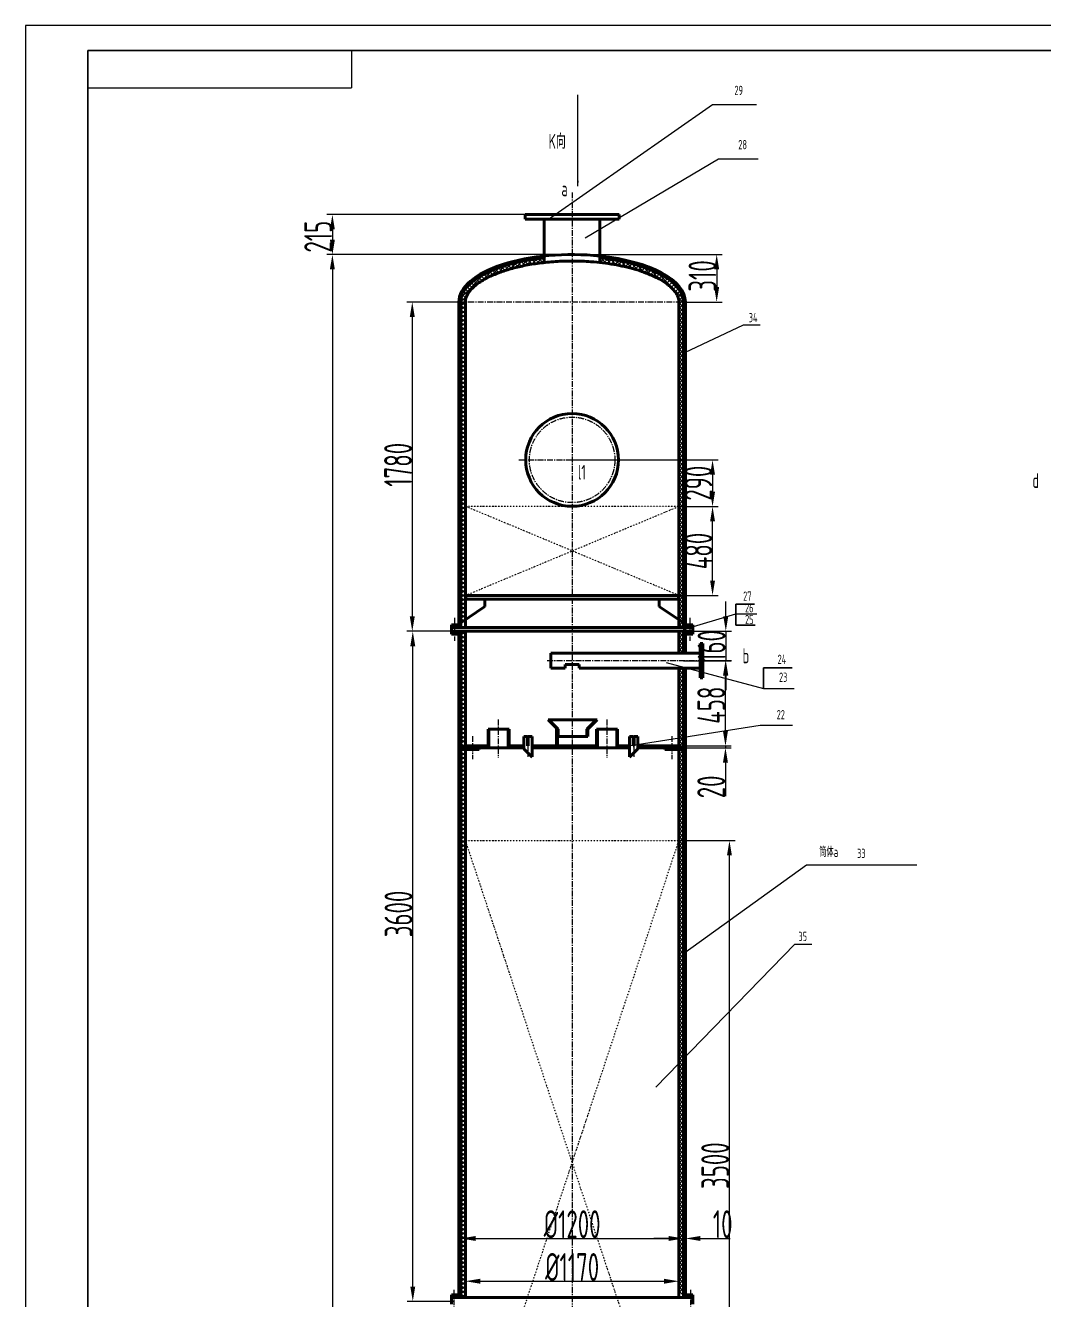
# Model space of a CAD drawing. Header units: millimetres. Extents: x -253 to 11070, y -374 to 15635.
# Drawn here: x -253 to 5229, y 8776 to 15635 of the extents above; entities that cross this region are included whole.
import ezdxf

# ---------------------------------------------------------------- set-up
doc = ezdxf.new("R2010")
doc.units = ezdxf.units.MM
doc.linetypes.add('CENTER', pattern=[50.8, 31.75, -6.35, 6.35, -6.35])
doc.linetypes.add('DIVIDE2', pattern=[15.875, 6.35, -3.175, 0, -3.175, 0, -3.175])
for name, color, linetype, lineweight in [('中心线', 6, 'CENTER', 18), ('剖面线', 3, 'Continuous', 18), ('双点划线', 8, 'DIVIDE2', 18), ('文字', 2, 'Continuous', 25), ('标注', 1, 'Continuous', 30), ('粗实线', 5, 'Continuous', 50)]:
    doc.layers.add(name, color=color, linetype=linetype, lineweight=lineweight)
doc.styles.add('字体150', font='gbenor.shx', dxfattribs={"width": 0.7, "height": 150, "bigfont": 'gbcbig.shx'})
doc.styles.add('字体30', font='gbenor.shx', dxfattribs={"width": 0.7, "height": 30, "bigfont": 'gbcbig.shx'})
doc.styles.add('字体50', font='gbenor.shx', dxfattribs={"width": 0.7, "height": 50, "bigfont": 'gbcbig.shx'})
doc.styles.add('字体80', font='gbenor.shx', dxfattribs={"width": 0.7, "height": 80, "bigfont": 'gbcbig.shx'})
doc.dimstyles.new('基本样式150', dxfattribs={"dimtxt": 150, "dimasz": 80, "dimexe": 30, "dimexo": 0.625, "dimgap": 1.5, "dimtad": 1, "dimdec": 1, "dimdsep": 46, "dimtxsty": '字体150', "dimcen": 20, "dimadec": 0, "dimazin": 0, "dimtfac": 1, "dimtdec": 1, "dimtmove": 0, "dimatfit": 3, "dimfxl": 0, "dimarcsym": 0})
doc.dimstyles.new('基本样式30', dxfattribs={"dimtxt": 30, "dimasz": 8, "dimexe": 4, "dimexo": 0.625, "dimtad": 1, "dimdec": 1, "dimdsep": 46, "dimtxsty": '字体30', "dimcen": 4, "dimadec": 0, "dimazin": 0, "dimtfac": 1, "dimtdec": 1, "dimtmove": 0, "dimatfit": 3, "dimfxl": 0, "dimarcsym": 0})
doc.dimstyles.new('基本样式50', dxfattribs={"dimtxt": 50, "dimasz": 10, "dimexe": 9, "dimexo": 0.625, "dimtad": 1, "dimdec": 1, "dimdsep": 46, "dimtxsty": '字体50', "dimcen": 4, "dimadec": 0, "dimazin": 0, "dimtfac": 1, "dimtdec": 1, "dimtmove": 0, "dimatfit": 3, "dimfxl": 0, "dimarcsym": 0})
doc.dimstyles.new('基本样式80', dxfattribs={"dimtxt": 80, "dimasz": 12, "dimexe": 5, "dimexo": 0, "dimgap": 1.5, "dimtad": 1, "dimdec": 1, "dimdsep": 46, "dimtxsty": '字体80', "dimcen": 10, "dimadec": 0, "dimazin": 0, "dimtfac": 1, "dimtdec": 1, "dimtmove": 0, "dimatfit": 3, "dimfxl": 0, "dimarcsym": 0})
doc.dimstyles.new('省扯样式80', dxfattribs={"dimtxt": 80, "dimasz": 30, "dimexe": 30, "dimexo": 1.5, "dimgap": 1.5, "dimtad": 1, "dimdec": 1, "dimdsep": 46, "dimtxsty": '字体80', "dimblk2": 'NONE', "dimsah": 1, "dimcen": 20, "dimse2": 1, "dimsd2": 1, "dimadec": 0, "dimazin": 0, "dimtfac": 1, "dimtdec": 1, "dimtmove": 0, "dimatfit": 3, "dimfxl": 0, "dimarcsym": 0})
pattern_1 = [(45, (-85352.509, 13318.215), (-11.2253202, 11.2253202), []), (135, (-85352.509, 13318.215), (-11.2253202, -11.2253202), [])]
pattern_2 = [(45, (-85352.509, 13318.215), (-8.9802561, 8.9802561), [])]
pattern_3 = [(45, (-106907.619, 5727.5584), (-4.49012806, 4.49012806), [])]

# ---------------------------------------------------------------- blocks, each defined once
blk = doc.blocks.new('*D9')
at = {"layer": 'Defpoints', "color": 0}
for p in [(3262.8, 11756.3), (3290.8, 11746.3), (3516.4, 11746.3)]:
    blk.add_point(p, dxfattribs=at)
at = {"layer": '标注', "color": 0, "lineweight": -2}
for p, q in [((3516.4, 11836.3), (3516.4, 11916.3)), ((3263.4, 11756.3), (3546.4, 11756.3)), ((3291.4, 11746.3), (3546.4, 11746.3)), ((3516.4, 11756.3), (3516.4, 11746.3)), ((3516.4, 11666.3), (3516.4, 11484.8))]:
    blk.add_line(p, q, dxfattribs=at)
at = {"layer": '标注', "color": 0}
for points in [[(3503.1, 11836.3), (3529.8, 11836.3), (3516.4, 11756.3)], [(3503.1, 11666.3), (3529.8, 11666.3), (3516.4, 11746.3)]]:
    blk.add_solid(points, dxfattribs=at)
at = {"layer": '标注', "color": 0, "insert": (3439.9, 11535.6), "char_height": 150, "attachment_point": 5, "rotation": 90, "style": '字体150'}
blk.add_mtext('20', dxfattribs=at)
blk = doc.blocks.new('*D2')
at = {"layer": 'Defpoints', "color": 0}
for p in [(1832.6, 12373.3), (2053.2, 12373.3), (2053.2, 8765.6)]:
    blk.add_point(p, dxfattribs=at)
at = {"layer": '标注', "color": 0, "lineweight": -2}
for p, q in [((2052.5, 12373.3), (1802.6, 12373.3)), ((1832.6, 8845.6), (1832.6, 12293.3)), ((2052.5, 8765.6), (1802.6, 8765.6))]:
    blk.add_line(p, q, dxfattribs=at)
at = {"layer": '标注', "color": 0}
for points in [[(1819.3, 12293.3), (1846, 12293.3), (1832.6, 12373.3)], [(1819.3, 8845.6), (1846, 8845.6), (1832.6, 8765.6)]]:
    blk.add_solid(points, dxfattribs=at)
at = {"layer": '标注', "color": 0, "insert": (1756.1, 10851.4), "char_height": 150, "attachment_point": 5, "rotation": 90, "style": '字体150'}
blk.add_mtext('3600', dxfattribs=at)
blk = doc.blocks.new('*D17')
at = {"layer": 'Defpoints', "color": 0}
for p in [(2080.8, 14146.3), (1830, 12373.3), (2080.8, 12373.3)]:
    blk.add_point(p, dxfattribs=at)
at = {"layer": '标注', "color": 0, "lineweight": -2}
for p, q in [((2080.1, 14146.3), (1800, 14146.3)), ((1830, 14066.3), (1830, 12453.3)), ((2080.1, 12373.3), (1800, 12373.3))]:
    blk.add_line(p, q, dxfattribs=at)
at = {"layer": '标注', "color": 0}
for points in [[(1816.7, 14066.3), (1843.3, 14066.3), (1830, 14146.3)], [(1816.7, 12453.3), (1843.3, 12453.3), (1830, 12373.3)]]:
    blk.add_solid(points, dxfattribs=at)
at = {"layer": '标注', "color": 0, "insert": (1753.5, 13269.8), "char_height": 150, "attachment_point": 5, "rotation": 90, "style": '字体150'}
blk.add_mtext('1780', dxfattribs=at)
blk = doc.blocks.new('*D20')
at = {"layer": 'Defpoints', "color": 0}
for p in [(2690.8, 14401.8), (3300.8, 14146.3), (3469.3, 14146.3)]:
    blk.add_point(p, dxfattribs=at)
at = {"layer": '标注', "color": 0, "lineweight": -2}
for p, q in [((2691.4, 14401.8), (3499.3, 14401.8)), ((3469.3, 14321.8), (3469.3, 14226.3)), ((3301.4, 14146.3), (3499.3, 14146.3))]:
    blk.add_line(p, q, dxfattribs=at)
at = {"layer": '标注', "color": 0}
for points in [[(3455.9, 14321.8), (3482.6, 14321.8), (3469.3, 14401.8)], [(3455.9, 14226.3), (3482.6, 14226.3), (3469.3, 14146.3)]]:
    blk.add_solid(points, dxfattribs=at)
at = {"layer": '标注', "color": 0, "insert": (3392.8, 14286.5), "char_height": 150, "attachment_point": 5, "rotation": 90, "style": '字体150'}
blk.add_mtext('310 ', dxfattribs=at)
blk = doc.blocks.new('*D21')
at = {"layer": 'Defpoints', "color": 0}
for p in [(2690.8, 14616.8), (1399.7, 14401.8), (2690.8, 14401.8)]:
    blk.add_point(p, dxfattribs=at)
at = {"layer": '标注', "color": 0, "lineweight": -2}
for p, q in [((2690.1, 14616.8), (1369.7, 14616.8)), ((1399.7, 14536.8), (1399.7, 14481.8)), ((2690.1, 14401.8), (1369.7, 14401.8))]:
    blk.add_line(p, q, dxfattribs=at)
at = {"layer": '标注', "color": 0}
for points in [[(1386.3, 14536.8), (1413, 14536.8), (1399.7, 14616.8)], [(1386.3, 14481.8), (1413, 14481.8), (1399.7, 14401.8)]]:
    blk.add_solid(points, dxfattribs=at)
at = {"layer": '标注', "color": 0, "insert": (1323.2, 14498.1), "char_height": 150, "attachment_point": 5, "rotation": 90, "style": '字体150'}
blk.add_mtext('215', dxfattribs=at)
blk = doc.blocks.new('*D25')
at = {"layer": 'Defpoints', "color": 0}
for p in [(3265.8, 11246.3), (3538, 11246.3), (3262.8, 7746.3)]:
    blk.add_point(p, dxfattribs=at)
at = {"layer": '标注', "color": 0, "lineweight": -2}
for p, q in [((3266.4, 11246.3), (3568, 11246.3)), ((3538, 7826.3), (3538, 11166.3)), ((3263.4, 7746.3), (3568, 7746.3))]:
    blk.add_line(p, q, dxfattribs=at)
at = {"layer": '标注', "color": 0}
for points in [[(3524.7, 11166.3), (3551.3, 11166.3), (3538, 11246.3)], [(3524.7, 7826.3), (3551.3, 7826.3), (3538, 7746.3)]]:
    blk.add_solid(points, dxfattribs=at)
at = {"layer": '标注', "color": 0, "insert": (3461.5, 9496.3), "char_height": 150, "attachment_point": 5, "rotation": 90, "style": '字体150'}
blk.add_mtext('3500', dxfattribs=at)
blk = doc.blocks.new('*D26')
at = {"layer": 'Defpoints', "color": 0}
for p in [(3340.2, 12373.3), (3395.5, 12215.6), (3518.4, 12215.6)]:
    blk.add_point(p, dxfattribs=at)
at = {"layer": '标注', "color": 0, "lineweight": -2}
for p, q in [((3518.4, 12453.3), (3518.4, 12533.3)), ((3340.8, 12373.3), (3548.4, 12373.3)), ((3518.4, 12373.3), (3518.4, 12215.6)), ((3396.1, 12215.6), (3548.4, 12215.6)), ((3518.4, 12135.6), (3518.4, 12055.6))]:
    blk.add_line(p, q, dxfattribs=at)
at = {"layer": '标注', "color": 0}
for points in [[(3505.1, 12453.3), (3531.7, 12453.3), (3518.4, 12373.3)], [(3505.1, 12135.6), (3531.7, 12135.6), (3518.4, 12215.6)]]:
    blk.add_solid(points, dxfattribs=at)
at = {"layer": '标注', "color": 0, "insert": (3441.9, 12294.4), "char_height": 150, "attachment_point": 5, "rotation": 90, "style": '字体150'}
blk.add_mtext('160', dxfattribs=at)
blk = doc.blocks.new('*D3')
at = {"layer": 'Defpoints', "color": 0}
for p in [(3290.8, 12214.5), (3516.7, 12214.5), (3290.8, 11756.3)]:
    blk.add_point(p, dxfattribs=at)
at = {"layer": '标注', "color": 0, "lineweight": -2}
for p, q in [((3291.4, 12214.5), (3546.7, 12214.5)), ((3516.7, 11836.3), (3516.7, 12134.5)), ((3291.4, 11756.3), (3546.7, 11756.3))]:
    blk.add_line(p, q, dxfattribs=at)
at = {"layer": '标注', "color": 0}
for points in [[(3503.3, 12134.5), (3530, 12134.5), (3516.7, 12214.5)], [(3503.3, 11836.3), (3530, 11836.3), (3516.7, 11756.3)]]:
    blk.add_solid(points, dxfattribs=at)
at = {"layer": '标注', "color": 0, "insert": (3440.2, 11975.6), "char_height": 150, "attachment_point": 5, "rotation": 90, "style": '字体150'}
blk.add_mtext('458', dxfattribs=at)
blk = doc.blocks.new('*D27')
at = {"layer": 'Defpoints', "color": 0}
for p in [(3262.8, 13045.1), (3447, 13045.1), (3262.8, 12566.3)]:
    blk.add_point(p, dxfattribs=at)
at = {"layer": '标注', "color": 0, "lineweight": -2}
for p, q in [((3263.4, 13045.1), (3477, 13045.1)), ((3447, 12646.3), (3447, 12965.1)), ((3263.4, 12566.3), (3477, 12566.3))]:
    blk.add_line(p, q, dxfattribs=at)
at = {"layer": '标注', "color": 0}
for points in [[(3433.7, 12965.1), (3460.4, 12965.1), (3447, 13045.1)], [(3433.7, 12646.3), (3460.4, 12646.3), (3447, 12566.3)]]:
    blk.add_solid(points, dxfattribs=at)
at = {"layer": '标注', "color": 0, "insert": (3370.5, 12805.7), "char_height": 150, "attachment_point": 5, "rotation": 90, "style": '字体150'}
blk.add_mtext('480', dxfattribs=at)
blk = doc.blocks.new('*D28')
at = {"layer": 'Defpoints', "color": 0}
for p in [(2689.9, 13296.3), (3265.8, 13045.1), (3447, 13045.1)]:
    blk.add_point(p, dxfattribs=at)
at = {"layer": '标注', "color": 0, "lineweight": -2}
for p, q in [((2690.5, 13296.3), (3477, 13296.3)), ((3447, 13216.3), (3447, 13125.1)), ((3266.4, 13045.1), (3477, 13045.1))]:
    blk.add_line(p, q, dxfattribs=at)
at = {"layer": '标注', "color": 0}
for points in [[(3433.7, 13216.3), (3460.4, 13216.3), (3447, 13296.3)], [(3433.7, 13125.1), (3460.4, 13125.1), (3447, 13045.1)]]:
    blk.add_solid(points, dxfattribs=at)
at = {"layer": '标注', "color": 0, "insert": (3370.5, 13170.7), "char_height": 150, "attachment_point": 5, "rotation": 90, "style": '字体150'}
blk.add_mtext('290', dxfattribs=at)
blk = doc.blocks.new('_None')
blk = doc.blocks.new('*D7')
at = {"layer": 'Defpoints', "color": 0}
for p in [(2691.4, 14401.8), (1399.7, 1572.9), (2090.8, 1572.9)]:
    blk.add_point(p, dxfattribs=at)
at = {"layer": '标注', "color": 0, "lineweight": -2}
for p, q in [((2690.8, 14401.8), (1369.7, 14401.8)), ((1399.7, 14321.8), (1399.7, 1652.9)), ((2090.1, 1572.9), (1369.7, 1572.9))]:
    blk.add_line(p, q, dxfattribs=at)
at = {"layer": '标注', "color": 0}
for points in [[(1386.3, 14321.8), (1413, 14321.8), (1399.7, 14401.8)], [(1386.3, 1652.9), (1413, 1652.9), (1399.7, 1572.9)]]:
    blk.add_solid(points, dxfattribs=at)
at = {"layer": '标注', "color": 0, "insert": (1323.2, 7948.9), "char_height": 150, "attachment_point": 5, "rotation": 90, "style": '字体150'}
blk.add_mtext('13975', dxfattribs=at)
blk = doc.blocks.new('*D49')
at = {"layer": 'Defpoints', "color": 0}
for p in [(3265.8, 8874), (2115.8, 8785.6), (3265.8, 8785.6)]:
    blk.add_point(p, dxfattribs=at)
at = {"layer": '标注', "color": 0, "lineweight": -2}
for p, q in [((2115.8, 8786.2), (2115.8, 8904)), ((2195.8, 8874), (3185.8, 8874)), ((3265.8, 8786.2), (3265.8, 8904))]:
    blk.add_line(p, q, dxfattribs=at)
at = {"layer": '标注', "color": 0}
for points in [[(2195.8, 8887.3), (2195.8, 8860.7), (2115.8, 8874)], [(3185.8, 8887.3), (3185.8, 8860.7), (3265.8, 8874)]]:
    blk.add_solid(points, dxfattribs=at)
at = {"layer": '标注', "color": 0, "insert": (2690.8, 8950.5), "char_height": 150, "attachment_point": 5, "style": '字体150'}
blk.add_mtext('%%C1170', dxfattribs=at)
blk = doc.blocks.new('*D50')
at = {"layer": 'Defpoints', "color": 0}
for p in [(3290.8, 9104.2), (2090.8, 8785.6), (3290.8, 8785.6)]:
    blk.add_point(p, dxfattribs=at)
at = {"layer": '标注', "color": 0, "lineweight": -2}
for p, q in [((2090.8, 8786.2), (2090.8, 9134.2)), ((3290.8, 8786.2), (3290.8, 9134.2)), ((2170.8, 9104.2), (3210.8, 9104.2))]:
    blk.add_line(p, q, dxfattribs=at)
at = {"layer": '标注', "color": 0}
for points in [[(2170.8, 9117.5), (2170.8, 9090.9), (2090.8, 9104.2)], [(3210.8, 9117.5), (3210.8, 9090.9), (3290.8, 9104.2)]]:
    blk.add_solid(points, dxfattribs=at)
at = {"layer": '标注', "color": 0, "insert": (2690.8, 9180.7), "char_height": 150, "attachment_point": 5, "style": '字体150'}
blk.add_mtext('%%C1200', dxfattribs=at)
blk = doc.blocks.new('*D51')
at = {"layer": 'Defpoints', "color": 0}
for p in [(3300.8, 9104.2), (3290.8, 8785.6), (3300.8, 8785.6)]:
    blk.add_point(p, dxfattribs=at)
at = {"layer": '标注', "color": 0, "lineweight": -2}
for p, q in [((3290.8, 8786.2), (3290.8, 9134.2)), ((3300.8, 8786.2), (3300.8, 9134.2)), ((3210.8, 9104.2), (3130.8, 9104.2)), ((3290.8, 9104.2), (3300.8, 9104.2)), ((3380.8, 9104.2), (3542.6, 9104.2))]:
    blk.add_line(p, q, dxfattribs=at)
at = {"layer": '标注', "color": 0}
for points in [[(3210.8, 9117.5), (3210.8, 9090.9), (3290.8, 9104.2)], [(3380.8, 9117.5), (3380.8, 9090.9), (3300.8, 9104.2)]]:
    blk.add_solid(points, dxfattribs=at)
at = {"layer": '标注', "color": 0, "insert": (3501.7, 9180.7), "char_height": 150, "attachment_point": 5, "style": '字体150'}
blk.add_mtext('10', dxfattribs=at)

msp = doc.modelspace()

# ---------------------------------------------------------------- hatches: boundary and pattern name
at = {"layer": '剖面线'}
h = msp.add_hatch(dxfattribs=at)
h.set_pattern_fill('ANSI31', color=256, scale=4, style=0)
h.set_pattern_definition(pattern_2)
edge = h.paths.add_edge_path()
edge.add_ellipse((2690.77, 14146.34), major_axis=(-610, 0), ratio=0.4188466, start_angle=180, end_angle=255.764876)
edge.add_line((2840.77, 14393.99), (2840.77, 14383.93))
edge.add_spline(control_points=[(2840.77, 14383.93), (2853.92, 14382.52), (2866.97, 14380.93), (2909.55, 14375.07), (2938.46, 14370.02), (2986.45, 14359.75), (3006.06, 14354.95), (3043.84, 14344.47), (3062, 14338.79), (3096.65, 14326.62), (3113.13, 14320.14), (3144.19, 14306.47), (3158.77, 14299.28), (3185.83, 14284.3), (3198.31, 14276.52), (3221.01, 14260.48), (3231.23, 14252.24), (3249.29, 14235.43), (3257.12, 14226.86), (3270.34, 14209.59), (3275.72, 14200.88), (3284.05, 14183.44), (3287, 14174.71), (3290.09, 14159.51), (3290.76, 14153.01), (3290.77, 14146.52)], knot_values=[3.1424006, 3.1424006, 3.1424006, 3.1424006, 3.2096854, 3.2096854, 3.3645661, 3.3645661, 3.4771772, 3.4771772, 3.5897882, 3.5897882, 3.7023993, 3.7023993, 3.8150103, 3.8150103, 3.9276214, 3.9276214, 4.0402324, 4.0402324, 4.1528435, 4.1528435, 4.2654546, 4.2654546, 4.3780656, 4.3780656, 4.462138, 4.462138, 4.462138, 4.462138], degree=3, periodic=0)
edge.add_line((3290.77, 14146.34), (3300.77, 14146.34))
edge = h.paths.add_edge_path()
edge.add_spline(control_points=[(2090.77, 14146.34), (2090.77, 14152.03), (2091.27, 14157.72), (2093.63, 14171.11), (2095.9, 14178.81), (2102.34, 14194.21), (2106.5, 14201.91), (2118.07, 14219.26), (2126.06, 14228.87), (2145.03, 14247.76), (2156.01, 14257.03), (2180.8, 14275.01), (2194.61, 14283.72), (2228.37, 14302.35), (2249, 14312.07), (2293.7, 14330.1), (2317.77, 14338.41), (2368.76, 14353.39), (2395.68, 14360.07), (2451.7, 14371.6), (2480.8, 14376.46), (2520.6, 14381.65), (2530.65, 14382.85), (2540.77, 14383.93)], knot_values=[4.9626398, 4.9626398, 4.9626398, 4.9626398, 5.0363829, 5.0363829, 5.1358207, 5.1358207, 5.2352584, 5.2352584, 5.3608145, 5.3608145, 5.4863705, 5.4863705, 5.6119265, 5.6119265, 5.7668072, 5.7668072, 5.9216878, 5.9216878, 6.0765685, 6.0765685, 6.2314492, 6.2314492, 6.2831853, 6.2831853, 6.2831853, 6.2831853], degree=3, periodic=0)
edge.add_line((2540.77, 14383.93), (2540.77, 14393.99))
edge.add_ellipse((2690.77, 14146.34), major_axis=(-610, 0), ratio=0.4188466, start_angle=284.235124, end_angle=360)
edge.add_line((2080.77, 14146.34), (2090.77, 14146.34))
h.paths.add_polyline_path([(2090.77, 14146.34), (2080.77, 14146.34), (2080.77, 13918.05), (2090.77, 13906.54)])
h = msp.add_hatch(dxfattribs=at)
h.set_pattern_fill('ANSI37', color=256, scale=5, style=0)
h.set_pattern_definition(pattern_1)
edge = h.paths.add_edge_path()
edge.add_spline(control_points=[(2115.77, 14146.34), (2115.77, 14150.03), (2116.05, 14153.72), (2117.35, 14162.16), (2118.54, 14166.94), (2121.97, 14176.74), (2124.21, 14181.76), (2129.87, 14192.03), (2133.29, 14197.28), (2140.81, 14207.18), (2144.73, 14211.79), (2153.51, 14221.07), (2158.37, 14225.74), (2171.67, 14237.36), (2180.69, 14244.31), (2199.41, 14257.08), (2208.87, 14262.92), (2229.2, 14274.33), (2240.07, 14279.9), (2265.94, 14291.97), (2281.28, 14298.37), (2317.53, 14311.88), (2338.89, 14318.8), (2383.87, 14331.38), (2407.5, 14337.05), (2458.02, 14347.29), (2485.04, 14351.78), (2522.01, 14356.63), (2531.35, 14357.76), (2540.77, 14358.78)], knot_values=[4.9672655, 4.9672655, 4.9672655, 4.9672655, 5.0316662, 5.0316662, 5.1128571, 5.1128571, 5.1940481, 5.1940481, 5.275239, 5.275239, 5.3446844, 5.3446844, 5.4141297, 5.4141297, 5.5180907, 5.5180907, 5.6083992, 5.6083992, 5.6987076, 5.6987076, 5.8109949, 5.8109949, 5.9491747, 5.9491747, 6.0873545, 6.0873545, 6.234067, 6.234067, 6.2831853, 6.2831853, 6.2831853, 6.2831853], degree=3, periodic=0)
edge.add_line((2540.77, 14358.78), (2540.77, 14383.93))
edge.add_spline(control_points=[(2540.77, 14383.93), (2530.65, 14382.85), (2520.6, 14381.65), (2480.8, 14376.46), (2451.7, 14371.6), (2395.68, 14360.07), (2368.76, 14353.39), (2317.77, 14338.41), (2293.7, 14330.1), (2249, 14312.07), (2228.37, 14302.35), (2194.61, 14283.72), (2180.8, 14275.01), (2156.01, 14257.03), (2145.03, 14247.76), (2126.06, 14228.87), (2118.07, 14219.26), (2106.5, 14201.91), (2102.34, 14194.21), (2095.9, 14178.81), (2093.63, 14171.11), (2091.27, 14157.72), (2090.77, 14152.03), (2090.77, 14146.34)], knot_values=[4.9626398, 4.9626398, 4.9626398, 4.9626398, 5.014376, 5.014376, 5.1692566, 5.1692566, 5.3241373, 5.3241373, 5.479018, 5.479018, 5.6338987, 5.6338987, 5.7594547, 5.7594547, 5.8850107, 5.8850107, 6.0105667, 6.0105667, 6.1100045, 6.1100045, 6.2094423, 6.2094423, 6.2831853, 6.2831853, 6.2831853, 6.2831853], degree=3, periodic=0)
edge.add_line((2090.77, 14146.34), (2115.77, 14146.34))
h = msp.add_hatch(dxfattribs=at)
h.set_pattern_fill('ANSI37', color=256, scale=5, style=0)
h.set_pattern_definition(pattern_1)
edge = h.paths.add_edge_path()
edge.add_spline(control_points=[(3290.77, 14146.52), (3290.76, 14153.01), (3290.09, 14159.51), (3287, 14174.71), (3284.05, 14183.44), (3275.72, 14200.88), (3270.34, 14209.59), (3257.12, 14226.86), (3249.29, 14235.43), (3231.23, 14252.24), (3221.01, 14260.48), (3198.31, 14276.52), (3185.83, 14284.3), (3158.77, 14299.28), (3144.19, 14306.47), (3113.13, 14320.14), (3096.65, 14326.62), (3062, 14338.79), (3043.84, 14344.47), (3006.06, 14354.95), (2986.45, 14359.75), (2938.46, 14370.02), (2909.55, 14375.07), (2866.97, 14380.93), (2853.92, 14382.52), (2840.77, 14383.93)], knot_values=[3.1424006, 3.1424006, 3.1424006, 3.1424006, 3.226473, 3.226473, 3.3390841, 3.3390841, 3.4516952, 3.4516952, 3.5643062, 3.5643062, 3.6769173, 3.6769173, 3.7895283, 3.7895283, 3.9021394, 3.9021394, 4.0147505, 4.0147505, 4.1273615, 4.1273615, 4.2399726, 4.2399726, 4.3948533, 4.3948533, 4.462138, 4.462138, 4.462138, 4.462138], degree=3, periodic=0)
edge.add_line((2840.77, 14383.93), (2840.77, 14358.78))
edge.add_spline(control_points=[(2840.77, 14358.78), (2845.31, 14358.29), (2849.84, 14357.77), (2874.98, 14354.76), (2895.26, 14351.82), (2934.9, 14345.06), (2954.25, 14341.23), (2991.75, 14332.74), (3009.92, 14328.08), (3044.81, 14318), (3061.55, 14312.58), (3093.38, 14301.07), (3108.47, 14294.98), (3136.79, 14282.26), (3150.03, 14275.62), (3174.46, 14261.93), (3185.65, 14254.88), (3202.27, 14243.1), (3208.34, 14238.42), (3219.53, 14229.04), (3224.65, 14224.34), (3235, 14213.9), (3239.98, 14208.17), (3247.16, 14198.7), (3249.75, 14194.9), (3254.29, 14187.42), (3256.25, 14183.73), (3259.52, 14176.64), (3260.85, 14173.24), (3263.25, 14165.84), (3264.2, 14161.88), (3265.46, 14154.06), (3265.77, 14150.2), (3265.77, 14146.34)], knot_values=[3.1415921, 3.1415921, 3.1415921, 3.1415921, 3.1652954, 3.1652954, 3.2736806, 3.2736806, 3.3820659, 3.3820659, 3.4904511, 3.4904511, 3.5988364, 3.5988364, 3.7072217, 3.7072217, 3.8156069, 3.8156069, 3.9239922, 3.9239922, 3.9940347, 3.9940347, 4.0640773, 4.0640773, 4.1499467, 4.1499467, 4.2083816, 4.2083816, 4.2668164, 4.2668164, 4.3227679, 4.3227679, 4.39014, 4.39014, 4.4575122, 4.4575122, 4.4575122, 4.4575122], degree=3, periodic=0)
edge.add_line((3265.77, 14146.34), (3290.77, 14146.34))
edge.add_line((3290.77, 14146.34), (3290.77, 14146.52))
h = msp.add_hatch(dxfattribs=at)
h.set_pattern_fill('ANSI31', color=256, scale=2, style=0)
h.set_pattern_definition(pattern_3)
h.paths.add_polyline_path([(2090.77, 14146.34), (2080.77, 14146.34), (2080.77, 12393.3), (2090.77, 12393.3)])
h.paths.add_polyline_path([(3301.39, 14146.34), (3290.77, 14146.34), (3290.77, 12393.3), (3300.77, 12393.3)])
h = msp.add_hatch(dxfattribs=at)
h.set_pattern_fill('ANSI37', color=256, scale=5, style=0)
h.set_pattern_definition(pattern_1)
h.paths.add_polyline_path([(2090.77, 8785.57), (2115.77, 8785.57), (2115.77, 11736.34), (2090.77, 11736.34)])
h.paths.add_polyline_path([(2115.77, 12373.3), (2090.77, 12373.3), (2090.77, 11746.34), (2115.77, 11746.34)])
h.paths.add_polyline_path([(2090.77, 12418.56), (2115.77, 12435.31), (2115.77, 14146.34), (2090.77, 14146.34)])
h = msp.add_hatch(dxfattribs=at)
h.set_pattern_fill('ANSI37', color=256, scale=5, style=0)
h.set_pattern_definition(pattern_1)
h.paths.add_polyline_path([(3290.77, 14146.34), (3265.77, 14146.34), (3265.77, 14023.33), (3290.77, 14000.34)])
h.paths.add_polyline_path([(3290.77, 14000.34), (3265.77, 14023.33), (3265.77, 13784.89), (3290.77, 13809.19)])
h = msp.add_hatch(dxfattribs=at)
h.set_pattern_fill('ANSI37', color=256, scale=5, style=0)
h.set_pattern_definition(pattern_1)
h.paths.add_polyline_path([(3290.77, 13809.19), (3265.77, 13784.89), (3265.77, 13731.39), (3290.77, 13723.06)])
h.paths.add_polyline_path([(3290.77, 13723.06), (3265.77, 13731.39), (3265.77, 13617.67), (3290.77, 13626.21)])
h.paths.add_polyline_path([(3290.77, 13626.21), (3265.77, 13617.67), (3265.77, 13579.64), (3290.77, 13574.44)])
h.paths.add_polyline_path([(3290.77, 13574.44), (3265.77, 13579.64), (3265.77, 13172.86), (3290.77, 13212.62)])
h = msp.add_hatch(dxfattribs=at)
h.set_pattern_fill('ANSI37', color=256, scale=5, style=0)
h.set_pattern_definition(pattern_1)
h.paths.add_polyline_path([(3290.77, 13212.62), (3265.77, 13172.86), (3265.77, 13060.82), (3290.77, 12998.41)])
h.paths.add_polyline_path([(3290.77, 12998.41), (3265.77, 13060.82), (3265.77, 12435.31), (3290.77, 12491.24)])
h = msp.add_hatch(dxfattribs=at)
h.set_pattern_fill('ANSI37', color=256, scale=5, style=0)
h.set_pattern_definition(pattern_1)
h.paths.add_polyline_path([(3290.77, 12418.56), (3265.77, 12435.31), (3265.77, 12393.3), (3290.77, 12393.3)])
h.paths.add_polyline_path([(3290.77, 12491.24), (3265.77, 12435.31), (3290.77, 12418.56)])
h.paths.add_polyline_path([(3290.77, 12373.3), (3265.77, 12373.3), (3265.77, 12255.59), (3290.77, 12255.59)])
h = msp.add_hatch(dxfattribs=at)
h.set_pattern_fill('ANSI31', color=256, scale=4, style=0)
h.set_pattern_definition(pattern_2)
h.paths.add_polyline_path([(2090.77, 9383.39), (2080.77, 9400.07), (2080.77, 8785.57), (2090.77, 8785.57)])
h.paths.add_polyline_path([(3300.77, 9488.76), (3290.77, 9485.05), (3290.77, 8785.57), (3300.77, 8785.57)])
h.paths.add_polyline_path([(2090.77, 10158.57), (2080.77, 10145.83), (2080.77, 9400.07), (2090.77, 9383.39)])
h.paths.add_polyline_path([(3300.77, 10492.15), (3290.77, 10505.78), (3290.77, 9485.05), (3300.77, 9488.76)])
h.paths.add_polyline_path([(2090.77, 11054.92), (2080.77, 11060.4), (2080.77, 10145.83), (2090.77, 10158.57)])
h.paths.add_polyline_path([(3300.77, 11445.43), (3290.77, 11420.1), (3290.77, 10505.78), (3300.77, 10492.15)])
h.paths.add_polyline_path([(2090.77, 11572.35), (2080.77, 11572.35), (2080.77, 11060.4), (2090.77, 11054.92)])
h.paths.add_polyline_path([(3300.77, 11572.35), (3290.77, 11572.35), (3290.77, 11420.1), (3300.77, 11445.43)])
h.paths.add_polyline_path([(3300.77, 12175.59), (3290.77, 12175.59), (3290.77, 11572.35), (3300.77, 11572.35)])
h.paths.add_polyline_path([(2090.77, 12373.3), (2080.77, 12373.3), (2080.77, 11572.35), (2090.77, 11572.35)])
h = msp.add_hatch(dxfattribs=at)
h.set_pattern_fill('ANSI31', color=256, scale=4, style=0)
h.set_pattern_definition(pattern_2)
h.paths.add_polyline_path([(3300.77, 12373.3), (3290.77, 12373.3), (3290.77, 12255.59), (3300.77, 12255.59)])
h = msp.add_hatch(dxfattribs=at)
h.set_pattern_fill('ANSI37', color=256, scale=5, style=0)
h.set_pattern_definition(pattern_1)
h.paths.add_polyline_path([(3265.77, 11746.34), (3290.77, 11746.34), (3290.77, 12175.59), (3265.77, 12175.59)])
h = msp.add_hatch(dxfattribs=at)
h.set_pattern_fill('ANSI31', color=256, scale=1.8, angle=15, style=0)
h.set_pattern_definition([(60, (-106907.619, 5727.5584), (-4.94933518, 2.8575), [])])
h.paths.add_polyline_path([(2774.77, 11846.34), (2770.27, 11846.34), (2770.27, 11806.34), (2774.77, 11806.34)])
h.paths.add_polyline_path([(2824.77, 11896.34), (2820.27, 11896.34), (2770.27, 11846.34), (2774.77, 11846.34)])
h.paths.add_polyline_path([(2615.77, 11846.34), (2611.27, 11846.34), (2611.27, 11806.34), (2615.77, 11806.34)])
h.paths.add_polyline_path([(2565.77, 11896.34), (2561.27, 11896.34), (2611.27, 11846.34), (2615.77, 11846.34)])
h = msp.add_hatch(dxfattribs=at)
h.set_pattern_fill('ANSI31', color=256, scale=1.75, angle=120, style=0)
h.set_pattern_definition([(165, (-106907.619, 5727.5584), (-1.43806332, -5.36692537), [])])
h.paths.add_polyline_path([(2242.86, 11846.34), (2238.86, 11846.34), (2238.86, 11746.34), (2242.86, 11746.34)])
h.paths.add_polyline_path([(2350.86, 11846.34), (2346.86, 11846.34), (2346.86, 11746.34), (2350.86, 11746.34)])
h = msp.add_hatch(dxfattribs=at)
h.set_pattern_fill('ANSI31', color=256, scale=1.8, angle=105, style=0)
h.set_pattern_definition([(150, (-106907.619, 5727.5584), (-2.8575, -4.94933518), [])])
h.paths.add_polyline_path([(2611.27, 11846.34), (2606.27, 11846.34), (2606.27, 11756.34), (2611.27, 11756.34)])
h.paths.add_polyline_path([(2826.83, 11846.34), (2822.83, 11846.34), (2822.83, 11746.34), (2826.83, 11746.34)])
h.paths.add_polyline_path([(2934.83, 11846.34), (2930.83, 11846.34), (2930.83, 11746.34), (2934.83, 11746.34)])
h = msp.add_hatch(dxfattribs=at)
h.set_pattern_fill('ANSI31', color=256, scale=2, style=0)
h.set_pattern_definition(pattern_3)
h.paths.add_polyline_path([(2115.77, 11746.34), (2090.77, 11746.34), (2090.77, 11736.34), (2115.77, 11736.34)])
h.paths.add_polyline_path([(2153.96, 11746.34), (2115.77, 11746.34), (2115.77, 11736.34), (2153.96, 11736.34)])
h.paths.add_polyline_path([(2190.77, 11746.34), (2153.96, 11746.34), (2153.96, 11736.34), (2190.77, 11736.34)])
h.paths.add_polyline_path([(3227.57, 11746.34), (3190.77, 11746.34), (3190.77, 11736.34), (3227.57, 11736.34)])
h.paths.add_polyline_path([(3265.77, 11746.34), (3227.57, 11746.34), (3227.57, 11736.34), (3265.77, 11736.34)])
h.paths.add_polyline_path([(3290.77, 11746.34), (3265.77, 11746.34), (3265.77, 11736.34), (3290.77, 11736.34)])
h = msp.add_hatch(dxfattribs=at)
h.set_pattern_fill('ANSI31', color=256, scale=2, angle=90, style=0)
h.set_pattern_definition([(135, (-106907.619, 5727.5584), (-4.49012806, -4.49012806), [])])
h.paths.add_polyline_path([(2238.86, 11756.34), (2153.96, 11756.34), (2153.96, 11746.34), (2238.86, 11746.34)])
h.paths.add_polyline_path([(2153.96, 11756.34), (2118.77, 11756.34), (2118.77, 11746.34), (2153.96, 11746.34)])
h.paths.add_polyline_path([(2430.38, 11756.34), (2350.86, 11756.34), (2350.86, 11746.34), (2430.38, 11746.34)])
h.paths.add_polyline_path([(2690.77, 11756.34), (2475.38, 11756.34), (2475.38, 11746.34), (2690.77, 11746.34)])
h.paths.add_polyline_path([(2822.83, 11756.34), (2690.77, 11756.34), (2690.77, 11746.34), (2822.83, 11746.34)])
h.paths.add_polyline_path([(2999.73, 11756.34), (2934.83, 11756.34), (2934.83, 11746.34), (2999.73, 11746.34)])
h.paths.add_polyline_path([(3227.57, 11756.34), (3044.73, 11756.34), (3044.73, 11746.34), (3227.57, 11746.34)])
h.paths.add_polyline_path([(3262.77, 11756.34), (3227.57, 11756.34), (3227.57, 11746.34), (3262.77, 11746.34)])
h = msp.add_hatch(dxfattribs=at)
h.set_pattern_fill('ANSI37', color=256, scale=5, style=0)
h.set_pattern_definition(pattern_1)
h.paths.add_polyline_path([(3290.77, 11736.34), (3265.77, 11736.34), (3265.77, 11669.87), (3290.77, 11644.07)])
h.paths.add_polyline_path([(3290.77, 11644.07), (3265.77, 11669.87), (3265.77, 11438.11), (3290.77, 11492.99)])
h.paths.add_polyline_path([(3290.77, 11492.99), (3265.77, 11438.11), (3265.77, 11343.86), (3290.77, 11244.44)])
h.paths.add_polyline_path([(3290.77, 11244.44), (3265.77, 11343.86), (3265.77, 10905.36), (3290.77, 10991.51)])
h.paths.add_polyline_path([(3290.77, 10991.51), (3265.77, 10905.36), (3265.77, 10725.77), (3290.77, 10629.56)])
h.paths.add_polyline_path([(3290.77, 10629.56), (3265.77, 10725.77), (3265.77, 10400.65), (3290.77, 10407.89)])
h.paths.add_polyline_path([(3290.77, 10407.89), (3265.77, 10400.65), (3265.77, 9995.77), (3290.77, 9987.81)])
h.paths.add_polyline_path([(3290.77, 9987.81), (3265.77, 9995.77), (3265.77, 9773.52), (3290.77, 9791.05)])
h.paths.add_polyline_path([(3290.77, 9791.05), (3265.77, 9773.52), (3265.77, 8811.56), (3290.77, 8802.35)])

# ---------------------------------------------------------------- linework, layer by layer
for p, q in [((-253.12, 15635.15), (-253.12, -373.54)), ((11070.1, 15635.15), (-253.12, 15635.15)), ((1502.87, 15500.51), (1502.87, 15298.55)), ((83.48, 15298.55), (1502.87, 15298.55))]:
    msp.add_line(p, q)
at = {"layer": '中心线'}
for p, q in [((2690.77, 14736.72), (2690.77, 1789.4)), ((2080.77, 14146.34), (3300.77, 14146.34)), ((2403.18, 13296.34), (2976.66, 13296.34)), ((2057.43, 12446.21), (2057.43, 12321.35)), ((3324.1, 12446.21), (3324.1, 12321.35)), ((2556.69, 12215.59), (3432.28, 12215.59)), ((2292.86, 11898.43), (2292.86, 11693.69)), ((2876.83, 11898.43), (2876.83, 11693.69)), ((2153.96, 11809.41), (2153.96, 11684.68)), ((2452.88, 11811.79), (2452.88, 11696.96)), ((3022.23, 11811.79), (3022.23, 11696.96)), ((3227.57, 11809.41), (3227.57, 11684.68)), ((3020.23, 11756.34), (3024.23, 11756.34)), ((2053.78, 8826.92), (2053.78, 8715.66)), ((3327.75, 8826.92), (3327.75, 8715.66))]:
    msp.add_line(p, q, dxfattribs=at)
msp.add_circle((2690.77, 13296.34), 230.13, dxfattribs=at)
at = {"layer": '双点划线'}
for p, q in [((2115.77, 13046.34), (3265.77, 13046.34)), ((2115.77, 12566.34), (3265.77, 13046.34)), ((3265.77, 12566.34), (2115.77, 13046.34)), ((2115.77, 11246.34), (3265.77, 11246.34)), ((2115.77, 11246.34), (3265.77, 7776.34)), ((2115.77, 7776.34), (3265.77, 11246.34))]:
    msp.add_line(p, q, dxfattribs=at)
at = {"layer": '标注'}
for p, q in [((83.48, 15500.51), (83.48, -238.9)), ((10935.46, 15500.51), (83.48, 15500.51)), ((3572.8, 12466.64), (3572.8, 12520.07)), ((3572.8, 12520.07), (3672.4, 12520.07)), ((3572.8, 12466.64), (3572.8, 12405.89)), ((3572.8, 12405.89), (3676.59, 12405.89)), ((3721.64, 12065.79), (3721.64, 12177.22)), ((3721.64, 12177.22), (3875.73, 12177.22))]:
    msp.add_line(p, q, dxfattribs=at)
at = {"layer": '粗实线'}
for p, q in [((2690.77, 14616.77), (2437.48, 14616.77)), ((2437.48, 14591.77), (2437.48, 14616.77)), ((2690.77, 14616.77), (2944.05, 14616.77)), ((2944.05, 14591.77), (2944.05, 14616.77)), ((2690.77, 14591.77), (2437.48, 14591.77)), ((2540.77, 14591.77), (2540.77, 14358.78)), ((2690.77, 14591.77), (2944.05, 14591.77)), ((2840.77, 14591.77), (2840.77, 14358.78)), ((2080.77, 12393.3), (2080.77, 14146.34)), ((2090.77, 12393.3), (2090.77, 14146.34)), ((2115.77, 12435.31), (2115.77, 14146.34)), ((3265.77, 12393.3), (3265.77, 14146.34)), ((3290.77, 12393.3), (3290.77, 14146.34)), ((3300.77, 12393.3), (3301.39, 14146.34)), ((2118.77, 12566.34), (3262.77, 12566.34)), ((2118.77, 12566.34), (2118.77, 12546.34)), ((3262.77, 12566.34), (3262.77, 12546.34)), ((2221.44, 12506.09), (2090.77, 12418.56)), ((2118.77, 12546.34), (3265.77, 12546.34)), ((2221.44, 12546.34), (2221.44, 12506.09)), ((3160.1, 12546.34), (3160.1, 12506.09)), ((3160.1, 12506.09), (3290.77, 12418.56)), ((2115.77, 12393.3), (2115.77, 12435.31)), ((2041.37, 12408.3), (2080.77, 12408.3)), ((2041.37, 12408.3), (2041.37, 12358.3)), ((2041.37, 12393.3), (3340.16, 12393.3)), ((2041.37, 12373.3), (3340.16, 12373.3)), ((2041.37, 12358.3), (2080.77, 12358.3)), ((2080.77, 12373.3), (2080.77, 8785.57)), ((2090.77, 12373.3), (2090.77, 8785.57)), ((2115.77, 12373.3), (2115.77, 8785.57)), ((3265.77, 12373.3), (3265.77, 12255.59)), ((3290.77, 12373.3), (3290.77, 12255.59)), ((3340.16, 12408.3), (3300.77, 12408.3)), ((3300.77, 12373.3), (3300.77, 12255.59)), ((3340.16, 12358.3), (3300.77, 12358.3)), ((3340.16, 12408.3), (3340.16, 12358.3)), ((3379.51, 12306.91), (3379.51, 12122.17)), ((3379.51, 12306.91), (3395.51, 12306.91)), ((3395.51, 12306.91), (3395.51, 12122.17)), ((2575.75, 12255.59), (3379.51, 12255.59)), ((2575.75, 12255.59), (2575.75, 12175.59)), ((2575.75, 12175.59), (2652.9, 12175.59)), ((2652.9, 12195.37), (2690.77, 12195.37)), ((2652.9, 12195.37), (2652.9, 12175.59)), ((2728.64, 12195.37), (2690.77, 12195.37)), ((2728.64, 12195.37), (2728.64, 12175.59)), ((2728.64, 12175.59), (3379.51, 12175.59)), ((3265.77, 12175.59), (3265.77, 8785.57)), ((3290.77, 12175.59), (3290.77, 8785.57)), ((3300.77, 12175.59), (3300.77, 8785.57)), ((3379.51, 12122.17), (3395.51, 12122.17)), ((2561.27, 11896.34), (2824.77, 11896.34)), ((2611.27, 11846.34), (2561.27, 11896.34)), ((2615.77, 11846.34), (2565.77, 11896.34)), ((2770.27, 11846.34), (2820.27, 11896.34)), ((2774.77, 11846.34), (2824.77, 11896.34)), ((2238.86, 11846.34), (2350.86, 11846.34)), ((2238.86, 11846.34), (2238.86, 11746.34)), ((2242.86, 11846.34), (2242.86, 11746.34)), ((2346.86, 11846.34), (2346.86, 11746.34)), ((2350.86, 11846.34), (2350.86, 11746.34)), ((2430.38, 11806.34), (2430.38, 11741.34)), ((2430.38, 11806.34), (2450.88, 11806.34)), ((2450.88, 11806.34), (2450.88, 11756.34)), ((2454.88, 11806.34), (2454.88, 11756.34)), ((2454.88, 11806.34), (2475.38, 11806.34)), ((2475.38, 11806.34), (2475.38, 11696.96)), ((2606.27, 11846.34), (2606.27, 11756.34)), ((2611.27, 11846.34), (2606.27, 11846.34)), ((2611.27, 11846.34), (2611.27, 11756.34)), ((2611.27, 11846.34), (2615.77, 11846.34)), ((2611.27, 11806.34), (2774.77, 11806.34)), ((2615.77, 11846.34), (2615.77, 11806.34)), ((2770.27, 11846.34), (2770.27, 11806.34)), ((2770.27, 11846.34), (2774.77, 11846.34)), ((2774.77, 11846.34), (2774.77, 11806.34)), ((2822.83, 11846.34), (2934.83, 11846.34)), ((2822.83, 11846.34), (2822.83, 11746.34)), ((2826.83, 11846.34), (2826.83, 11746.34)), ((2930.83, 11846.34), (2930.83, 11746.34)), ((2934.83, 11846.34), (2934.83, 11746.34)), ((2999.73, 11806.34), (2999.73, 11696.96)), ((3020.23, 11806.34), (2999.73, 11806.34)), ((3020.23, 11806.34), (3020.23, 11756.34)), ((3024.23, 11806.34), (3024.23, 11756.34)), ((3044.73, 11806.34), (3024.23, 11806.34)), ((3044.73, 11806.34), (3044.73, 11741.34)), ((2090.77, 11746.34), (2430.38, 11746.34)), ((2090.77, 11736.34), (2190.77, 11736.34)), ((2118.77, 11756.34), (2238.86, 11756.34)), ((2118.77, 11756.34), (2118.77, 11746.34)), ((2190.77, 11746.34), (2190.77, 11736.34)), ((2350.86, 11756.34), (2430.38, 11756.34)), ((2475.38, 11696.34), (2430.38, 11741.34)), ((2454.88, 11756.34), (2450.88, 11756.34)), ((2475.38, 11756.34), (2822.83, 11756.34)), ((2475.38, 11746.34), (2999.73, 11746.34)), ((2934.83, 11756.34), (2999.73, 11756.34)), ((2999.73, 11696.34), (3044.73, 11741.34)), ((3020.23, 11756.34), (3024.23, 11756.34)), ((3044.73, 11756.34), (3262.77, 11756.34)), ((3044.73, 11746.34), (3290.77, 11746.34)), ((3190.77, 11746.34), (3190.77, 11736.34)), ((3190.77, 11736.34), (3290.77, 11736.34)), ((3262.77, 11756.34), (3262.77, 11746.34)), ((2041.37, 8800.57), (2080.77, 8800.57)), ((2041.37, 8800.57), (2041.37, 8750.57)), ((2041.37, 8785.57), (3340.16, 8785.57)), ((3340.16, 8800.57), (3300.77, 8800.57)), ((3340.16, 8800.57), (3340.16, 8750.57))]:
    msp.add_line(p, q, dxfattribs=at)
msp.add_circle((2690.77, 13296.34), 250, dxfattribs=at)
for start_param, end_param in [(4.4639392, 6.2831853), (3.1415927, 4.4639392)]:
    msp.add_ellipse((2690.77, 14146.34), major_axis=(-610, 0), ratio=0.4188466, start_param=start_param, end_param=end_param, dxfattribs=at)
for points, knots in [([(2540.77, 14383.93), (2530.65, 14382.85), (2520.6, 14381.65), (2480.8, 14376.46), (2451.7, 14371.6), (2395.68, 14360.07), (2368.76, 14353.39), (2317.77, 14338.41), (2293.7, 14330.1), (2249, 14312.07), (2228.37, 14302.35), (2194.61, 14283.72), (2180.8, 14275.01), (2156.01, 14257.03), (2145.03, 14247.76), (2126.06, 14228.87), (2118.07, 14219.26), (2106.5, 14201.91), (2102.34, 14194.21), (2095.9, 14178.81), (2093.63, 14171.11), (2091.27, 14157.72), (2090.77, 14152.03), (2090.77, 14146.34)], [4.9626398, 4.9626398, 4.9626398, 4.9626398, 5.014376, 5.014376, 5.1692566, 5.1692566, 5.3241373, 5.3241373, 5.479018, 5.479018, 5.6338987, 5.6338987, 5.7594547, 5.7594547, 5.8850107, 5.8850107, 6.0105667, 6.0105667, 6.1100045, 6.1100045, 6.2094423, 6.2094423, 6.2831853, 6.2831853, 6.2831853, 6.2831853]), ([(3265.77, 14146.34), (3265.77, 14150.2), (3265.46, 14154.06), (3264.2, 14161.88), (3263.25, 14165.84), (3260.85, 14173.24), (3259.52, 14176.64), (3256.25, 14183.73), (3254.29, 14187.42), (3249.75, 14194.9), (3247.16, 14198.7), (3239.98, 14208.17), (3235, 14213.9), (3224.65, 14224.34), (3219.53, 14229.04), (3208.34, 14238.42), (3202.27, 14243.1), (3185.65, 14254.88), (3174.46, 14261.93), (3150.03, 14275.62), (3136.79, 14282.26), (3108.47, 14294.98), (3093.38, 14301.07), (3061.55, 14312.58), (3044.81, 14318), (3009.92, 14328.08), (2991.75, 14332.74), (2954.25, 14341.23), (2934.9, 14345.06), (2895.26, 14351.82), (2874.98, 14354.76), (2833.72, 14359.7), (2812.75, 14361.71), (2760.18, 14365.49), (2728.33, 14366.69), (2664.57, 14366.95), (2632.67, 14366), (2571.2, 14362.08), (2541.6, 14359.21), (2485.04, 14351.78), (2458.02, 14347.29), (2407.5, 14337.05), (2383.87, 14331.38), (2338.89, 14318.8), (2317.53, 14311.88), (2281.28, 14298.37), (2265.94, 14291.97), (2240.07, 14279.9), (2229.2, 14274.33), (2208.87, 14262.92), (2199.41, 14257.08), (2180.69, 14244.31), (2171.67, 14237.36), (2158.37, 14225.74), (2153.51, 14221.07), (2144.73, 14211.79), (2140.81, 14207.18), (2133.29, 14197.28), (2129.87, 14192.03), (2124.21, 14181.76), (2121.97, 14176.74), (2118.54, 14166.94), (2117.35, 14162.16), (2116.05, 14153.72), (2115.77, 14150.03), (2115.77, 14146.34)], [3.1415921, 3.1415921, 3.1415921, 3.1415921, 3.2089643, 3.2089643, 3.2763364, 3.2763364, 3.3322879, 3.3322879, 3.3907227, 3.3907227, 3.4491576, 3.4491576, 3.535027, 3.535027, 3.6050696, 3.6050696, 3.6751121, 3.6751121, 3.7834974, 3.7834974, 3.8918826, 3.8918826, 4.0002679, 4.0002679, 4.1086532, 4.1086532, 4.2170384, 4.2170384, 4.3254237, 4.3254237, 4.4338089, 4.4338089, 4.5421942, 4.5421942, 4.7028426, 4.7028426, 4.863491, 4.863491, 5.0163838, 5.0163838, 5.1630962, 5.1630962, 5.3012761, 5.3012761, 5.4394559, 5.4394559, 5.5517431, 5.5517431, 5.6420516, 5.6420516, 5.7323601, 5.7323601, 5.8363211, 5.8363211, 5.9057664, 5.9057664, 5.9752117, 5.9752117, 6.0564027, 6.0564027, 6.1375936, 6.1375936, 6.2187846, 6.2187846, 6.2831853, 6.2831853, 6.2831853, 6.2831853]), ([(3290.77, 14146.34), (3290.77, 14152.89), (3290.1, 14159.44), (3287, 14174.71), (3284.05, 14183.44), (3275.72, 14200.88), (3270.34, 14209.59), (3257.12, 14226.86), (3249.29, 14235.43), (3231.23, 14252.24), (3221.01, 14260.48), (3198.31, 14276.52), (3185.83, 14284.3), (3158.77, 14299.28), (3144.19, 14306.47), (3113.13, 14320.14), (3096.65, 14326.62), (3062, 14338.79), (3043.84, 14344.47), (3006.06, 14354.95), (2986.45, 14359.75), (2938.46, 14370.02), (2909.55, 14375.07), (2866.97, 14380.93), (2853.92, 14382.52), (2840.77, 14383.93)], [3.1415921, 3.1415921, 3.1415921, 3.1415921, 3.226473, 3.226473, 3.3390841, 3.3390841, 3.4516952, 3.4516952, 3.5643062, 3.5643062, 3.6769173, 3.6769173, 3.7895283, 3.7895283, 3.9021394, 3.9021394, 4.0147505, 4.0147505, 4.1273615, 4.1273615, 4.2399726, 4.2399726, 4.3948533, 4.3948533, 4.462138, 4.462138, 4.462138, 4.462138])]:
    msp.add_open_spline(points, degree=3, knots=knots, dxfattribs=at)

# ---------------------------------------------------------------- texts
at = {"layer": '文字', "width": 0.7}
for s, height, style, p in [('29', 50, '字体50', (3564.8, 15260.69)), ('28', 50, '字体50', (3585.75, 14968.5)), ('a', 80, '字体80', (2632.92, 14715.99)), ('34', 50, '字体50', (3641.82, 14037.27)), ('l1', 80, '字体80', (2721.9, 13189.77)), (' d', 80, '字体80', (5139.71, 13145.13)), ('27', 50, '字体50', (3611.97, 12537.71)), ('26', 50, '字体50', (3622.06, 12474.73)), ('25', 50, '字体50', (3622.06, 12411.76)), ('b', 80, '字体80', (3608.91, 12201.15)), ('24', 50, '字体50', (3797.19, 12197.42)), ('23', 50, '字体50', (3805.06, 12101.03)), ('22', 50, '字体50', (3792.46, 11899.52)), ('筒体a', 55.685, '字体30', (4021.64, 11158.17)), ('33', 50, '字体50', (4225.67, 11152.78)), ('35', 50, '字体50', (3909.44, 10705.43))]:
    msp.add_text(s, height=height, dxfattribs=dict(at, style=style)).set_placement(p)
at = {"layer": '标注', "style": '字体80', "width": 0.7}
msp.add_text('K向', height=80, dxfattribs=at).set_placement((2564.12, 14971.36))

# ---------------------------------------------------------------- dimensions: what is measured, and where the dimension line sits
at = {"layer": '标注'}
for base, p1, p2, text, picture, middle in [((1399.68, 14401.83), (2690.77, 14616.77), (2690.77, 14401.83), '215', '*D21', (1399.68, 14498.08)), ((3469.28, 14146.34), (2690.77, 14401.83), (3300.77, 14146.34), '310 ', '*D20', (3469.28, 14286.46)), ((1399.68, 1572.95), (2691.39, 14401.83), (2090.77, 1572.95), '13975', '*D7', (1399.68, 7948.94)), ((1830.01, 12373.3), (2080.77, 14146.34), (2080.77, 12373.3), '1780', '*D17', (1830.01, 13269.82)), ((3518.41, 12215.59), (3340.16, 12373.3), (3395.51, 12215.59), '160', '*D26', (3518.41, 12294.45)), ((1832.65, 12373.3), (2053.16, 8765.57), (2053.16, 12373.3), '3600', '*D2', (1832.65, 10851.44)), ((3516.68, 12214.54), (3290.77, 11756.34), (3290.77, 12214.54), '458', '*D3', (3516.68, 11975.62)), ((3516.44, 11746.34), (3262.77, 11756.34), (3290.77, 11746.34), '20', '*D9', (3516.44, 11535.57))]:
    dim = msp.add_linear_dim(base=base, p1=p1, p2=p2, angle=90, text=text, dimstyle='基本样式150', dxfattribs=at)
    dim.commit()
    dim.dimension.update_dxf_attribs({"geometry": picture, "text_midpoint": middle, "dimtype": 160})
for p1, p2, text, picture, middle in [((2689.92, 13296.34), (3265.77, 13045.08), '290', '*D28', (3370.54, 13170.71)), ((3262.77, 12566.34), (3262.77, 13045.08), '480', '*D27', (3370.54, 12805.71))]:
    dim = msp.add_linear_dim(base=(3447.04, 13045.08), p1=p1, p2=p2, angle=90, text=text, dimstyle='基本样式150', dxfattribs=at)
    dim.commit()
    dim.dimension.update_dxf_attribs({"geometry": picture, "text_midpoint": middle})
dim = msp.add_linear_dim(base=(3537.99, 11246.34), p1=(3262.77, 7746.34), p2=(3265.77, 11246.34), angle=90, dimstyle='基本样式150', dxfattribs=at)
dim.commit()
dim.dimension.update_dxf_attribs({"geometry": '*D25', "text_midpoint": (3461.49, 9496.34)})
dim = msp.add_linear_dim(base=(3290.77, 9104.2), p1=(2090.77, 8785.57), p2=(3290.77, 8785.57), text='%%C<>', dimstyle='基本样式150', dxfattribs=at)
dim.commit()
dim.dimension.update_dxf_attribs({"geometry": '*D50', "text_midpoint": (2690.77, 9104.2), "dimtype": 160})
dim = msp.add_linear_dim(base=(3300.77, 9104.2), p1=(3290.77, 8785.57), p2=(3300.77, 8785.57), dimstyle='基本样式150', dxfattribs=at)
dim.commit()
dim.dimension.update_dxf_attribs({"geometry": '*D51', "text_midpoint": (3501.68, 9104.2), "dimtype": 160})
dim = msp.add_linear_dim(base=(3265.77, 8874.02), p1=(2115.77, 8785.57), p2=(3265.77, 8785.57), text='%%C1170', dimstyle='基本样式150', dxfattribs=at)
dim.commit()
dim.dimension.update_dxf_attribs({"geometry": '*D49', "text_midpoint": (2690.77, 8950.52)})

# ---------------------------------------------------------------- leaders
for points, dimstyle, override in [([(2722.2, 14770.39), (2722.2, 15262.64)], '省扯样式80', {"dimgap": 1.5, "dimtad": 0}), ([(2564.12, 14591.77), (3447.16, 15210.43), (3683.52, 15210.43)], '基本样式50', {"dimgap": 0.625, "dimtad": 0}), ([(2760.79, 14491.58), (3479.04, 14918.02), (3692.45, 14918.02)], '基本样式50', {"dimgap": 0.625, "dimtad": 0}), ([(3298.56, 13875.15), (3613.09, 14023.62), (3703.97, 14023.62)], '基本样式30', {"dimgap": 0.625, "dimtad": 0}), ([(3290.77, 12383.89), (3572.8, 12466.64), (3684.98, 12466.64)], '基本样式50', {"dimgap": 0.625, "dimtad": 0}), ([(3197.58, 12206.21), (3721.64, 12065.79), (3887.24, 12065.79)], '基本样式50', {"dimgap": 0.625, "dimtad": 0}), ([(2949.3, 11750.05), (3703.14, 11867.27), (3878.24, 11867.27)], '基本样式50', {"dimgap": 0.625, "dimtad": 0}), ([(3296.94, 10643.21), (3952.42, 11115.54), (4546.59, 11115.54)], '基本样式30', {"dimgap": 0.625, "dimtad": 0}), ([(3141.96, 9918.68), (3890.21, 10688.41), (3980.97, 10688.41)], '基本样式80', {"dimgap": 1.5, "dimtad": 0})]:
    msp.add_leader(points, dimstyle=dimstyle, override=override, dxfattribs=at)

doc.saveas('drawing.dxf')
